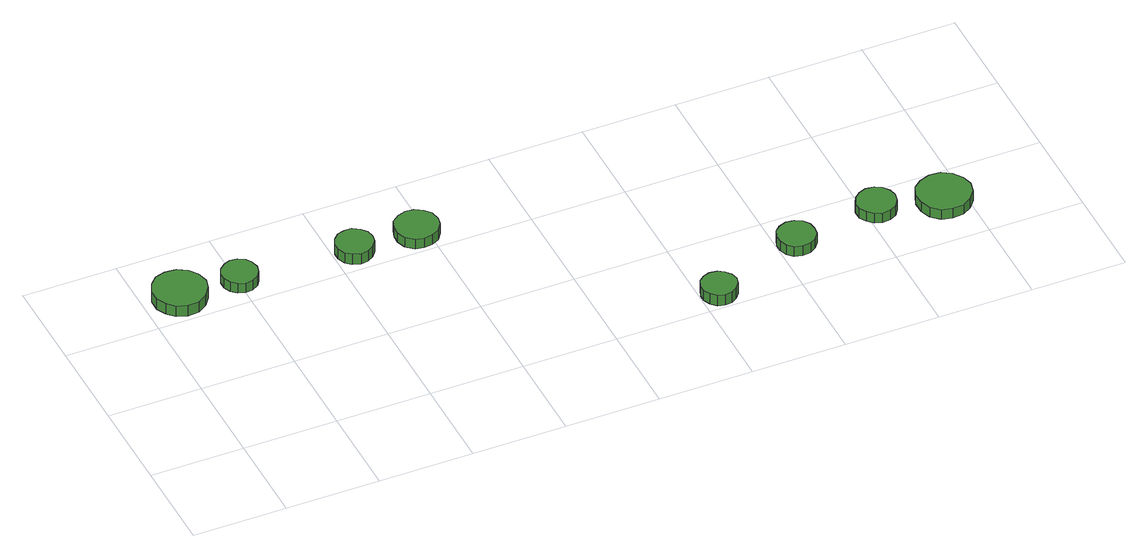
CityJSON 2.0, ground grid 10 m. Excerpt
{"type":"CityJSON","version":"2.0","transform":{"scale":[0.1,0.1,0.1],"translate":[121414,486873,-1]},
"CityObjects":{
"tree1":{"type":"SolitaryVegetationObject","attributes":{"function":"something"},"geometry":[{"type":"MultiSurface","lod":"1","boundaries":[[[0,1,2,3,4,5,6,7,8,9,10,11,12,13,14]],[[15,16,17,18,19,20,21,22,23,24,25,26,27,28,29]],[[0,29,28,1]],[[1,28,27,2]],[[2,27,26,3]],[[3,26,25,4]],[[4,25,24,5]],[[5,24,23,6]],[[6,23,22,7]],[[7,22,21,8]],[[8,21,20,9]],[[9,20,19,10]],[[10,19,18,11]],[[11,18,17,12]],[[12,17,16,13]],[[13,16,15,14]],[[14,15,29,0]]]}]},
"tree2":{"type":"SolitaryVegetationObject","attributes":{"function":"something"},"geometry":[{"type":"MultiSurface","lod":"1","boundaries":[[[30,31,32,33,34,35,36,37,38,39,40,41,42,43,44]],[[45,46,47,48,49,50,51,52,53,54,55,56,57,58,59]],[[30,59,58,31]],[[31,58,57,32]],[[32,57,56,33]],[[33,56,55,34]],[[34,55,54,35]],[[35,54,53,36]],[[36,53,52,37]],[[37,52,51,38]],[[38,51,50,39]],[[39,50,49,40]],[[40,49,48,41]],[[41,48,47,42]],[[42,47,46,43]],[[43,46,45,44]],[[44,45,59,30]]]}]},
"tree3":{"type":"SolitaryVegetationObject","attributes":{"function":"something"},"geometry":[{"type":"MultiSurface","lod":"1","boundaries":[[[60,61,62,63,64,65,66,67,68,69,70,71,72,73,74]],[[75,76,77,78,79,80,81,82,83,84,85,86,87,88,89]],[[60,89,88,61]],[[61,88,87,62]],[[62,87,86,63]],[[63,86,85,64]],[[64,85,84,65]],[[65,84,83,66]],[[66,83,82,67]],[[67,82,81,68]],[[68,81,80,69]],[[69,80,79,70]],[[70,79,78,71]],[[71,78,77,72]],[[72,77,76,73]],[[73,76,75,74]],[[74,75,89,60]]]}]},
"tree4":{"type":"SolitaryVegetationObject","attributes":{"function":"something"},"geometry":[{"type":"MultiSurface","lod":"1","boundaries":[[[90,91,92,93,94,95,96,97,98,99,100,101,102,103,104]],[[105,106,107,108,109,110,111,112,113,114,115,116,117,118,119]],[[90,119,118,91]],[[91,118,117,92]],[[92,117,116,93]],[[93,116,115,94]],[[94,115,114,95]],[[95,114,113,96]],[[96,113,112,97]],[[97,112,111,98]],[[98,111,110,99]],[[99,110,109,100]],[[100,109,108,101]],[[101,108,107,102]],[[102,107,106,103]],[[103,106,105,104]],[[104,105,119,90]]]}]},
"tree5":{"type":"SolitaryVegetationObject","attributes":{"function":"something"},"geometry":[{"type":"MultiSurface","lod":"1","boundaries":[[[120,121,122,123,124,125,126,127,128,129,130,131,132,133,134]],[[135,136,137,138,139,140,141,142,143,144,145,146,147,148,149]],[[120,149,148,121]],[[121,148,147,122]],[[122,147,146,123]],[[123,146,145,124]],[[124,145,144,125]],[[125,144,143,126]],[[126,143,142,127]],[[127,142,141,128]],[[128,141,140,129]],[[129,140,139,130]],[[130,139,138,131]],[[131,138,137,132]],[[132,137,136,133]],[[133,136,135,134]],[[134,135,149,120]]]}]},
"tree6":{"type":"SolitaryVegetationObject","attributes":{"function":"something"},"geometry":[{"type":"MultiSurface","lod":"1","boundaries":[[[150,151,152,153,154,155,156,157,158,159,160,161,162,163,164]],[[165,166,167,168,169,170,171,172,173,174,175,176,177,178,179]],[[150,179,178,151]],[[151,178,177,152]],[[152,177,176,153]],[[153,176,175,154]],[[154,175,174,155]],[[155,174,173,156]],[[156,173,172,157]],[[157,172,171,158]],[[158,171,170,159]],[[159,170,169,160]],[[160,169,168,161]],[[161,168,167,162]],[[162,167,166,163]],[[163,166,165,164]],[[164,165,179,150]]]}]},
"tree7":{"type":"SolitaryVegetationObject","attributes":{"function":"something"},"geometry":[{"type":"MultiSurface","lod":"1","boundaries":[[[180,181,182,183,184,185,186,187,188,189,190,191,192,193,194]],[[195,196,197,198,199,200,201,202,203,204,205,206,207,208,209]],[[180,209,208,181]],[[181,208,207,182]],[[182,207,206,183]],[[183,206,205,184]],[[184,205,204,185]],[[185,204,203,186]],[[186,203,202,187]],[[187,202,201,188]],[[188,201,200,189]],[[189,200,199,190]],[[190,199,198,191]],[[191,198,197,192]],[[192,197,196,193]],[[193,196,195,194]],[[194,195,209,180]]]}]},
"tree8":{"type":"SolitaryVegetationObject","attributes":{"function":"something"},"geometry":[{"type":"MultiSurface","lod":"1","boundaries":[[[210,211,212,213,214,215,216,217,218,219,220,221,222,223,224]],[[225,226,227,228,229,230,231,232,233,234,235,236,237,238,239]],[[210,239,238,211]],[[211,238,237,212]],[[212,237,236,213]],[[213,236,235,214]],[[214,235,234,215]],[[215,234,233,216]],[[216,233,232,217]],[[217,232,231,218]],[[218,231,230,219]],[[219,230,229,220]],[[220,229,228,221]],[[221,228,227,222]],[[222,227,226,223]],[[223,226,225,224]],[[224,225,239,210]]]}]}
},
"vertices":[
[63,226,27],[60,238,27],[53,247,27],[43,253,27],[31,254,27],[20,251,27],[12,243,27],[7,232,27],[7,220,27],[12,210,27],[20,202,27],[31,198,27],[43,199,27],[53,205,27],[60,215,27],[60,215,14],[53,205,14],[43,199,14],[31,198,14],[20,202,14],[12,210,14],[7,220,14],[7,232,14],[12,243,14],[20,251,14],[31,254,14],[43,253,14],[53,247,14],[60,238,14],[63,226,14],
[118,227,25],[116,235,25],[112,241,25],[105,245,25],[97,246,25],[90,243,25],[84,238,25],[81,231,25],[81,223,25],[84,216,25],[90,211,25],[97,208,25],[105,209,25],[112,213,25],[116,219,25],[116,219,13],[112,213,13],[105,209,13],[97,208,13],[90,211,13],[84,216,13],[81,223,13],[81,231,13],[84,238,13],[90,243,13],[97,246,13],[105,245,13],[112,241,13],[116,235,13],[118,227,13],
[240,222,25],[238,230,25],[233,236,25],[226,241,25],[218,241,25],[210,239,25],[204,233,25],[201,226,25],[201,218,25],[204,210,25],[210,205,25],[218,202,25],[226,203,25],[233,207,25],[238,214,25],[238,214,12],[233,207,12],[226,203,12],[218,202,12],[210,205,12],[204,210,12],[201,218,12],[201,226,12],[204,233,12],[210,239,12],[218,241,12],[226,241,12],[233,236,12],[238,230,12],[240,222,12],
[310,222,23],[308,232,23],[302,239,23],[294,244,23],[285,245,23],[276,242,23],[268,236,23],[265,227,23],[265,218,23],[268,209,23],[276,202,23],[285,200,23],[294,201,23],[302,205,23],[308,213,23],[308,213,11],[302,205,11],[294,201,11],[285,200,11],[276,202,11],[268,209,11],[265,218,11],[265,227,11],[268,236,11],[276,242,11],[285,245,11],[294,244,11],[302,239,11],[308,232,11],[310,222,11],
[539,22,20],[537,29,20],[532,35,20],[526,39,20],[518,40,20],[511,38,20],[505,33,20],[502,25,20],[502,18,20],[505,11,20],[511,5,20],[518,3,20],[526,4,20],[532,8,20],[537,14,20],[537,14,7],[532,8,7],[526,4,7],[518,3,7],[511,5,7],[505,11,7],[502,18,7],[502,25,7],[505,33,7],[511,38,7],[518,40,7],[526,39,7],[532,35,7],[537,29,7],[539,22,7],
[640,60,19],[639,68,19],[634,75,19],[627,79,19],[618,80,19],[610,77,19],[604,72,19],[601,64,19],[601,56,19],[604,48,19],[610,42,19],[618,40,19],[627,41,19],[634,45,19],[639,52,19],[639,52,7],[634,45,7],[627,41,7],[618,40,7],[610,42,7],[604,48,7],[601,56,7],[601,64,7],[604,72,7],[610,77,7],[618,80,7],[627,79,7],[634,75,7],[639,68,7],[640,60,7],
[733,74,19],[731,82,19],[726,89,19],[719,93,19],[710,94,19],[702,91,19],[696,86,19],[692,78,19],[692,69,19],[696,62,19],[702,56,19],[710,53,19],[719,54,19],[726,58,19],[731,65,19],[731,65,7],[726,58,7],[719,54,7],[710,53,7],[702,56,7],[696,62,7],[692,69,7],[692,78,7],[696,86,7],[702,91,7],[710,94,7],[719,93,7],[726,89,7],[731,82,7],[733,74,7],
[807,59,19],[804,70,19],[797,80,19],[787,86,19],[775,87,19],[764,83,19],[755,76,19],[751,65,19],[751,53,19],[755,42,19],[764,34,19],[775,31,19],[787,32,19],[797,38,19],[804,47,19],[804,47,7],[797,38,7],[787,32,7],[775,31,7],[764,34,7],[755,42,7],[751,53,7],[751,65,7],[755,76,7],[764,83,7],[775,87,7],[787,86,7],[797,80,7],[804,70,7],[807,59,7]
]}
